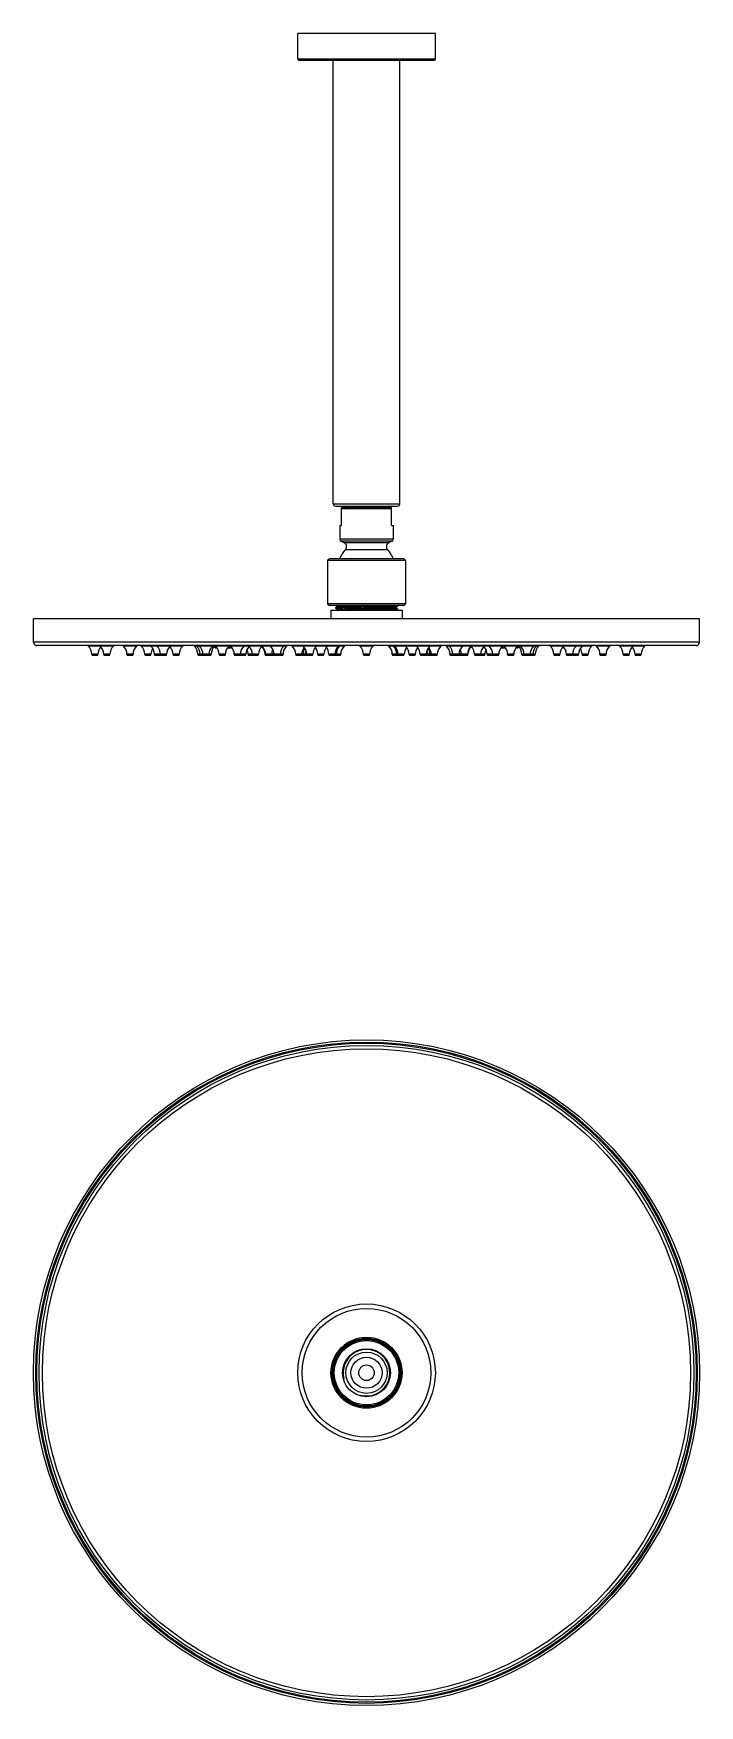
# Model space of a CAD drawing. Header units: millimetres. Extents: x 98 to 939, y 436 to 1189.
# Drawn here: x 639 to 939, y 436 to 1189 of the extents above; entities that cross this region are included whole.
import ezdxf

# ---------------------------------------------------------------- set-up
doc = ezdxf.new("R2010")
doc.units = ezdxf.units.MM
doc.header["$LTSCALE"] = 77.505185
doc.layers.add('00_COMPONENTI', color=7, linetype='CONTINUOUS')

msp = doc.modelspace()

# ---------------------------------------------------------------- linework, layer by layer
at = {"layer": '00_COMPONENTI', "color": 7, "linetype": 'Continuous'}
for p, q in [((757.73, 1177.68), (757.73, 1189.18)), ((819.73, 1189.18), (757.73, 1189.18)), ((819.73, 1177.68), (819.73, 1189.18)), ((758.23, 1177.18), (819.23, 1177.18)), ((773.73, 977.18), (773.73, 1177.18)), ((803.73, 977.18), (803.73, 1177.18)), ((774.73, 976.18), (802.73, 976.18)), ((799.98, 975.48), (777.48, 975.48)), ((777.48, 967.48), (777.48, 975.48)), ((779.48, 975.48), (779.48, 975.68)), ((797.98, 975.48), (797.98, 975.68)), ((799.98, 967.48), (799.98, 975.48)), ((776.73, 967.48), (777.48, 967.48)), ((776.73, 967.48), (776.73, 961.21)), ((799.98, 967.48), (800.73, 967.48)), ((800.73, 967.48), (800.73, 961.21)), ((777.34, 960.29), (778.56, 959.77)), ((800.12, 960.29), (798.9, 959.77)), ((771.23, 951.58), (771.23, 932.18)), ((805.43, 952.38), (772.03, 952.38)), ((806.23, 951.58), (806.23, 932.18)), ((805.43, 931.38), (772.03, 931.38)), ((772.72, 929.28), (804.73, 929.28)), ((772.72, 929.28), (772.72, 925.28)), ((775.69, 930.91), (774.83, 930.46)), ((774.83, 930.46), (774.83, 930.23)), ((774.83, 930.46), (774.83, 930.46)), ((774.83, 930.23), (775.68, 929.79)), ((774.83, 930.23), (774.83, 930.23)), ((775.69, 929.57), (775.12, 929.28)), ((775.19, 931.38), (775.68, 931.12)), ((775.68, 931.13), (775.68, 930.91)), ((775.68, 929.79), (775.68, 929.57)), ((801.76, 930.45), (802.62, 930.9)), ((801.76, 930.45), (801.76, 930.45)), ((801.77, 930.23), (801.77, 930.45)), ((802.62, 929.8), (801.77, 930.24)), ((802.08, 929.28), (802.62, 929.56)), ((802.62, 931.13), (802.14, 931.38)), ((802.63, 931.13), (802.62, 931.13)), ((802.63, 930.9), (802.62, 930.9)), ((802.63, 929.79), (802.62, 929.8)), ((802.63, 931.13), (802.63, 930.9)), ((802.63, 929.79), (802.63, 929.57)), ((804.72, 929.28), (804.72, 925.28)), ((804.73, 929.28), (804.73, 925.28)), ((638.73, 914.78), (638.73, 925.28)), ((938.73, 925.28), (638.73, 925.28)), ((938.73, 914.78), (938.73, 925.28)), ((937.23, 913.28), (640.23, 913.28)), ((720.33, 912.58), (720.33, 912.98)), ((720.63, 912.28), (721.42, 912.28)), ((726.13, 912.28), (728.19, 912.28)), ((849.27, 912.28), (851.33, 912.28)), ((856.03, 912.28), (856.83, 912.28)), ((857.13, 912.58), (857.13, 912.98)), ((665.03, 909.23), (665.03, 909.37)), ((665.33, 908.93), (667.47, 908.93)), ((667.78, 909.23), (667.78, 909.37)), ((670.37, 909.23), (670.37, 909.37)), ((670.67, 908.93), (672.82, 908.93)), ((673.12, 909.23), (673.12, 909.37)), ((680.83, 909.23), (680.83, 909.37)), ((681.13, 908.93), (683.28, 908.93)), ((683.58, 909.23), (683.58, 909.37)), ((688.89, 909.23), (688.89, 909.37)), ((689.2, 908.93), (691.34, 908.93)), ((691.64, 909.23), (691.64, 909.37)), ((693.2, 909.23), (693.2, 909.37)), ((693.5, 908.93), (695.65, 908.93)), ((695.95, 909.23), (695.95, 909.37)), ((696.25, 908.93), (698.39, 908.93)), ((698.7, 909.23), (698.7, 909.37)), ((701.62, 909.23), (701.62, 909.37)), ((701.92, 908.93), (704.07, 908.93)), ((704.37, 909.23), (704.37, 909.37)), ((712.76, 909.23), (712.76, 909.37)), ((713.06, 908.93), (714.08, 908.93)), ((713.78, 909.23), (713.78, 909.37)), ((714.08, 908.93), (715.23, 908.93)), ((715.05, 909.23), (715.05, 909.37)), ((715.35, 908.93), (718.47, 908.93)), ((717.8, 909.23), (717.8, 909.37)), ((718.77, 909.23), (718.77, 909.37)), ((722.4, 909.23), (722.4, 909.37)), ((722.7, 908.93), (724.85, 908.93)), ((725.15, 909.23), (725.15, 909.37)), ((729.16, 909.23), (729.16, 909.37)), ((729.46, 908.93), (731.61, 908.93)), ((731.63, 908.93), (731.85, 908.93)), ((731.91, 909.23), (731.91, 909.37)), ((731.92, 908.93), (734.07, 908.93)), ((734.37, 909.23), (734.37, 909.37)), ((735.39, 909.23), (735.39, 909.37)), ((735.69, 908.93), (739.77, 908.93)), ((737.32, 909.23), (737.32, 909.37)), ((740.07, 909.23), (740.07, 909.37)), ((743.04, 909.23), (743.04, 909.37)), ((743.27, 909.23), (743.27, 909.37)), ((743.34, 908.93), (743.54, 908.93)), ((743.57, 908.93), (747.38, 908.93)), ((746.02, 909.23), (746.02, 909.37)), ((747.09, 909.23), (747.09, 909.37)), ((747.39, 908.93), (749.53, 908.93)), ((749.6, 908.93), (750.83, 908.93)), ((749.84, 909.23), (749.84, 909.37)), ((751.13, 909.23), (751.13, 909.37)), ((756.85, 909.23), (756.85, 909.37)), ((757.15, 908.93), (759.8, 908.93)), ((759.6, 909.23), (759.6, 909.37)), ((759.8, 908.93), (760.88, 908.93)), ((760.1, 909.23), (760.1, 909.37)), ((761.18, 909.23), (761.18, 909.37)), ((761.37, 909.23), (761.37, 909.37)), ((761.67, 908.93), (764.23, 908.93)), ((761.78, 909.23), (761.78, 909.37)), ((764.53, 909.23), (764.53, 909.37)), ((766.77, 909.23), (766.77, 909.37)), ((767.07, 908.93), (769.22, 908.93)), ((769.52, 909.23), (769.52, 909.37)), ((771.76, 909.23), (771.76, 909.37)), ((772.06, 908.93), (776.81, 908.93)), ((774.51, 909.23), (774.51, 909.37)), ((774.57, 909.23), (774.57, 909.37)), ((774.71, 909.23), (774.71, 909.37)), ((775.1, 909.23), (775.1, 909.37)), ((777.11, 909.23), (777.11, 909.37)), ((787.35, 909.23), (787.35, 909.37)), ((787.65, 908.93), (789.8, 908.93)), ((790.1, 909.23), (790.1, 909.37)), ((800.34, 909.23), (800.34, 909.37)), ((800.64, 908.93), (802.65, 908.93)), ((802.35, 909.23), (802.35, 909.37)), ((802.65, 908.93), (805.4, 908.93)), ((802.74, 909.23), (802.74, 909.37)), ((802.88, 909.23), (802.88, 909.37)), ((802.95, 909.23), (802.95, 909.37)), ((805.7, 909.23), (805.7, 909.37)), ((807.94, 909.23), (807.94, 909.37)), ((808.24, 908.93), (810.39, 908.93)), ((810.69, 909.23), (810.69, 909.37)), ((812.93, 909.23), (812.93, 909.37)), ((813.23, 908.93), (815.78, 908.93)), ((815.68, 909.23), (815.68, 909.37)), ((816.08, 909.23), (816.08, 909.37)), ((816.28, 909.23), (816.28, 909.37)), ((816.58, 908.93), (820.31, 908.93)), ((817.35, 909.23), (817.35, 909.37)), ((817.86, 909.23), (817.86, 909.37)), ((820.61, 909.23), (820.61, 909.37)), ((826.32, 909.23), (826.32, 909.37)), ((826.62, 908.93), (827.86, 908.93)), ((827.62, 909.23), (827.62, 909.37)), ((827.92, 908.93), (830.07, 908.93)), ((830.08, 908.93), (833.89, 908.93)), ((830.37, 909.23), (830.37, 909.37)), ((831.44, 909.23), (831.44, 909.37)), ((833.9, 908.93), (834.12, 908.93)), ((834.19, 909.23), (834.19, 909.37)), ((834.42, 909.23), (834.42, 909.37)), ((837.38, 909.23), (837.38, 909.37)), ((837.68, 908.93), (841.76, 908.93)), ((840.13, 909.23), (840.13, 909.37)), ((842.06, 909.23), (842.06, 909.37)), ((843.09, 909.23), (843.09, 909.37)), ((843.39, 908.93), (845.54, 908.93)), ((845.54, 909.23), (845.54, 909.37)), ((845.61, 908.93), (845.82, 908.93)), ((845.84, 908.93), (847.99, 908.93)), ((848.29, 909.23), (848.29, 909.37)), ((852.3, 909.23), (852.3, 909.37)), ((852.6, 908.93), (854.75, 908.93)), ((855.05, 909.23), (855.05, 909.37)), ((858.68, 909.23), (858.68, 909.37)), ((858.98, 908.93), (862.1, 908.93)), ((859.65, 909.23), (859.65, 909.37)), ((862.22, 908.93), (863.37, 908.93)), ((862.4, 909.23), (862.4, 909.37)), ((863.43, 908.93), (864.39, 908.93)), ((863.67, 909.23), (863.67, 909.37)), ((864.69, 909.23), (864.69, 909.37)), ((873.09, 909.23), (873.09, 909.37)), ((873.39, 908.93), (875.54, 908.93)), ((875.84, 909.23), (875.84, 909.37)), ((878.76, 909.23), (878.76, 909.37)), ((879.06, 908.93), (881.21, 908.93)), ((881.51, 909.23), (881.51, 909.37)), ((881.81, 908.93), (883.96, 908.93)), ((884.26, 909.23), (884.26, 909.37)), ((885.81, 909.23), (885.81, 909.37)), ((886.11, 908.93), (888.26, 908.93)), ((888.56, 909.23), (888.56, 909.37)), ((893.87, 909.23), (893.87, 909.37)), ((894.17, 908.93), (896.32, 908.93)), ((896.62, 909.23), (896.62, 909.37)), ((904.33, 909.23), (904.33, 909.37)), ((904.63, 908.93), (906.78, 908.93)), ((907.08, 909.23), (907.08, 909.37)), ((909.68, 909.23), (909.68, 909.37)), ((909.98, 908.93), (912.13, 908.93)), ((912.43, 909.23), (912.43, 909.37))]:
    msp.add_line(p, q, dxfattribs=at)
at = {"layer": '00_COMPONENTI', "color": 9, "linetype": 'Continuous'}
for p, q in [((757.73, 1177.68), (819.73, 1177.68)), ((773.73, 977.18), (803.73, 977.18)), ((799.98, 974.98), (777.48, 974.98)), ((797.98, 975.68), (779.48, 975.68)), ((800.73, 961.21), (776.73, 961.21)), ((800.12, 960.29), (777.34, 960.29)), ((778.56, 959.77), (798.9, 959.77)), ((806.23, 951.58), (771.23, 951.58)), ((779.24, 956.56), (798.22, 956.56)), ((806.23, 932.18), (771.23, 932.18)), ((801.24, 929.28), (801.61, 929.48)), ((938.73, 914.78), (638.73, 914.78)), ((674.74, 913.05), (663.41, 913.05)), ((685.2, 913.05), (679.21, 913.05)), ((705.98, 913.05), (687.28, 913.05)), ((720.39, 913.05), (711.14, 913.05)), ((720.33, 912.58), (721.18, 912.58)), ((726.77, 913.05), (720.78, 913.05)), ((726.37, 912.58), (727.94, 912.58)), ((752.75, 913.05), (727.54, 913.05)), ((776.72, 913.05), (755.23, 913.05)), ((778.73, 913.05), (776.73, 913.05)), ((791.72, 913.05), (785.73, 913.05)), ((822.23, 913.05), (798.72, 913.05)), ((849.91, 913.05), (824.71, 913.05)), ((849.52, 912.58), (851.08, 912.58)), ((856.67, 913.05), (850.69, 913.05)), ((856.28, 912.58), (857.13, 912.58)), ((866.31, 913.05), (857.06, 913.05)), ((890.18, 913.05), (871.47, 913.05)), ((898.24, 913.05), (892.26, 913.05)), ((914.05, 913.05), (902.71, 913.05)), ((667.78, 909.37), (665.03, 909.37)), ((665.03, 909.23), (667.78, 909.23)), ((673.12, 909.37), (670.37, 909.37)), ((670.37, 909.23), (673.12, 909.23)), ((683.58, 909.37), (680.83, 909.37)), ((680.83, 909.23), (683.58, 909.23)), ((691.64, 909.37), (688.89, 909.37)), ((688.89, 909.23), (691.64, 909.23)), ((698.7, 909.37), (693.2, 909.37)), ((693.2, 909.23), (695.94, 909.23)), ((695.95, 909.23), (698.7, 909.23)), ((704.37, 909.37), (701.62, 909.37)), ((701.62, 909.23), (704.37, 909.23)), ((718.77, 909.37), (712.76, 909.37)), ((712.76, 909.23), (713.75, 909.23)), ((713.78, 909.23), (717.8, 909.23)), ((717.82, 909.23), (718.77, 909.23)), ((725.15, 909.37), (722.4, 909.37)), ((722.4, 909.23), (725.15, 909.23)), ((731.91, 909.37), (729.16, 909.37)), ((729.16, 909.23), (731.91, 909.23)), ((734.37, 909.37), (731.97, 909.37)), ((731.97, 909.23), (734.37, 909.23)), ((740.07, 909.37), (735.39, 909.37)), ((735.39, 909.23), (740.07, 909.23)), ((743.25, 909.37), (743.04, 909.37)), ((743.04, 909.23), (743.25, 909.23)), ((751.13, 909.37), (743.27, 909.37)), ((743.27, 909.23), (751.13, 909.23)), ((761.18, 909.37), (756.85, 909.37)), ((756.85, 909.23), (761.18, 909.23)), ((764.53, 909.37), (761.37, 909.37)), ((761.37, 909.23), (764.53, 909.23)), ((769.52, 909.37), (766.77, 909.37)), ((766.77, 909.23), (769.52, 909.23)), ((777.11, 909.37), (771.76, 909.37)), ((771.76, 909.23), (774.51, 909.23)), ((774.53, 909.23), (777.11, 909.23)), ((790.1, 909.37), (787.35, 909.37)), ((787.35, 909.23), (790.1, 909.23)), ((802.93, 909.37), (800.34, 909.37)), ((800.34, 909.23), (805.7, 909.23)), ((805.7, 909.37), (802.95, 909.37)), ((810.69, 909.37), (807.94, 909.37)), ((807.94, 909.23), (810.69, 909.23)), ((816.08, 909.37), (812.93, 909.37)), ((812.93, 909.23), (816.08, 909.23)), ((820.61, 909.37), (816.28, 909.37)), ((816.28, 909.23), (820.61, 909.23)), ((834.42, 909.37), (826.32, 909.37)), ((826.32, 909.23), (834.19, 909.23)), ((834.2, 909.23), (834.42, 909.23)), ((842.06, 909.37), (837.38, 909.37)), ((837.38, 909.23), (842.06, 909.23)), ((845.48, 909.37), (843.09, 909.37)), ((843.09, 909.23), (845.48, 909.23)), ((848.29, 909.37), (845.54, 909.37)), ((845.54, 909.23), (848.29, 909.23)), ((855.05, 909.37), (852.3, 909.37)), ((852.3, 909.23), (855.05, 909.23)), ((864.69, 909.37), (858.68, 909.37)), ((858.68, 909.23), (863.67, 909.23)), ((863.71, 909.23), (864.69, 909.23)), ((875.84, 909.37), (873.09, 909.37)), ((873.09, 909.23), (875.84, 909.23)), ((884.26, 909.37), (878.76, 909.37)), ((878.76, 909.23), (881.51, 909.23)), ((881.51, 909.23), (884.26, 909.23)), ((888.56, 909.37), (885.81, 909.37)), ((885.81, 909.23), (888.56, 909.23)), ((896.62, 909.37), (893.87, 909.37)), ((893.87, 909.23), (896.62, 909.23)), ((907.08, 909.37), (904.33, 909.37)), ((904.33, 909.23), (907.08, 909.23)), ((912.43, 909.37), (909.68, 909.37)), ((909.68, 909.23), (912.43, 909.23))]:
    msp.add_line(p, q, dxfattribs=at)
at = {"layer": '00_COMPONENTI', "color": 7, "linetype": 'Continuous'}
for radius in [150, 149, 147.5, 31, 29, 16, 15.5, 15, 10.8, 9.3, 7, 3.5]:
    msp.add_circle((788.73, 585.59), radius, dxfattribs=at)
at = {"layer": '00_COMPONENTI', "color": 9, "linetype": 'Continuous'}
for radius in [148.5, 146, 14.5]:
    msp.add_circle((788.73, 585.59), radius, dxfattribs=at)
at = {"layer": '00_COMPONENTI', "color": 7, "linetype": 'Continuous'}
for centre, radius, start, end in [((758.23, 1177.68), 0.5, 180, 270), ((819.23, 1177.68), 0.5, 270, 360), ((774.73, 977.18), 1, 180, 270), ((778.98, 975.68), 0.5, 0, 90), ((798.48, 975.68), 0.5, 90, 180), ((802.73, 977.18), 1, 270, 360), ((777.73, 961.21), 1, 180, 247), ((777.78, 957.93), 2, 316.88639, 67), ((799.68, 957.93), 2, 113, 223.11361), ((799.73, 961.21), 1, 293, 360), ((772.03, 951.58), 0.8, 90, 180), ((788.73, 947.68), 13, 136.88639, 158.77075), ((788.73, 947.68), 13, 21.22925, 43.11361), ((805.43, 951.58), 0.8, 0, 90), ((772.03, 932.18), 0.8, 180, 270), ((775.71, 929.54), 0.0401, 115.00609, 117.45812), ((805.43, 932.18), 0.8, 270, 360), ((640.23, 914.78), 1.5, 180, 270), ((664.08, 913.79), 1, 211.57611, 227.43862), ((660.03, 909.37), 5, 0, 47.43862), ((672.78, 909.37), 5, 137.24404, 180), ((669.43, 913.79), 1, 211.57611, 227.43862), ((665.37, 909.37), 5, 0, 47.43862), ((678.12, 909.37), 5, 132.56138, 180), ((674.06, 913.79), 1, 312.56138, 328.42389), ((679.89, 913.79), 1, 211.57611, 227.43862), ((675.83, 909.37), 5, 0, 47.43862), ((688.58, 909.37), 5, 132.56138, 180), ((684.52, 913.79), 1, 312.56138, 328.42389), ((687.95, 913.79), 1, 211.57611, 227.43862), ((683.89, 909.37), 5, 0, 47.43862), ((692.26, 913.79), 1, 211.57611, 227.43862), ((688.2, 909.37), 5, 0, 47.43862), ((696.64, 909.37), 5, 147.76032, 180), ((695, 913.79), 1, 211.57611, 227.43862), ((690.95, 909.37), 5, 0, 47.43862), ((703.7, 909.37), 5, 132.56138, 180), ((696.62, 909.37), 5, 0, 45.12712), ((699.64, 913.79), 1, 312.56138, 328.42389), ((709.37, 909.37), 5, 132.56138, 180), ((705.31, 913.79), 1, 312.56138, 328.42389), ((711.82, 913.79), 1, 211.57611, 227.43862), ((707.76, 909.37), 5, 0, 47.43862), ((712.84, 913.79), 1, 211.57611, 227.43862), ((708.78, 909.37), 5, 0, 47.43862), ((714.11, 913.79), 1, 211.57611, 227.43862), ((710.05, 909.37), 5, 0, 47.43862), ((722.8, 909.37), 5, 132.56138, 180), ((723.77, 909.37), 5, 132.56138, 180), ((718.75, 913.79), 1, 312.56138, 328.42389), ((720.63, 912.58), 0.3, 180, 270), ((719.71, 913.79), 1, 312.56138, 328.42389), ((721.46, 913.79), 1, 211.57611, 227.43862), ((717.4, 909.37), 5, 0, 47.43862), ((730.15, 909.37), 5, 132.56138, 180), ((726.09, 913.79), 1, 312.56138, 328.42389), ((728.22, 913.79), 1, 211.57611, 227.43862), ((724.16, 909.37), 5, 0, 47.43862), ((736.91, 909.37), 5, 132.56138, 180), ((732.85, 913.79), 1, 312.56138, 328.42389), ((739.37, 909.37), 5, 134.79549, 180), ((736.38, 913.79), 1, 211.57611, 227.43862), ((732.32, 909.37), 5, 0, 47.43862), ((745.07, 909.37), 5, 132.56138, 180), ((738.04, 909.37), 5, 0, 45.43414), ((738.27, 909.37), 5, 0, 47.43862), ((741.02, 913.79), 1, 312.56138, 328.42389), ((746.14, 913.79), 1, 211.57611, 227.43862), ((742.09, 909.37), 5, 0, 47.43862), ((754.84, 909.37), 5, 132.56138, 180), ((756.13, 909.37), 5, 132.56138, 180), ((750.78, 913.79), 1, 312.56138, 328.42389), ((752.07, 913.79), 1, 312.56138, 328.42389), ((755.91, 913.79), 1, 211.57611, 227.43862), ((751.85, 909.37), 5, 0, 47.43862), ((764.6, 909.37), 5, 142.08001, 180), ((760.84, 913.79), 1, 211.57611, 227.43862), ((765.1, 909.37), 5, 146.64249, 180), ((756.78, 909.37), 5, 0, 47.43862), ((769.53, 909.37), 5, 132.56138, 180), ((761.77, 909.37), 5, 0, 40.14844), ((765.47, 913.79), 1, 312.56138, 328.42389), ((774.52, 909.37), 5, 132.56138, 180), ((766.76, 909.37), 5, 0, 40.14844), ((770.46, 913.79), 1, 312.56138, 328.42389), ((779.51, 909.37), 5, 132.56138, 180), ((779.57, 909.37), 5, 132.56138, 180), ((779.71, 909.37), 5, 132.56138, 180), ((780.1, 909.37), 5, 132.56138, 180), ((775.45, 913.79), 1, 312.56138, 328.42389), ((775.51, 913.79), 1, 312.56138, 328.42389), ((775.65, 913.79), 1, 312.56138, 328.42389), ((776.04, 913.79), 1, 312.56138, 328.42389), ((782.11, 909.37), 5, 132.56138, 180), ((778.05, 913.79), 1, 312.56138, 328.42389), ((786.41, 913.79), 1, 211.57611, 227.43862), ((782.35, 909.37), 5, 0, 47.43862), ((795.1, 909.37), 5, 132.56138, 180), ((791.04, 913.79), 1, 312.56138, 328.42389), ((799.4, 913.79), 1, 211.57611, 227.43862), ((795.34, 909.37), 5, 0, 47.43862), ((801.41, 913.79), 1, 211.57611, 227.43862), ((797.35, 909.37), 5, 0, 47.43862), ((801.8, 913.79), 1, 211.57611, 227.43862), ((801.94, 913.79), 1, 211.57611, 227.43862), ((797.74, 909.37), 5, 0, 47.43862), ((802, 913.79), 1, 211.57611, 227.43862), ((797.88, 909.37), 5, 0, 47.43862), ((797.95, 909.37), 5, 0, 47.43862), ((810.7, 909.37), 5, 139.85156, 180), ((806.99, 913.79), 1, 211.57611, 227.43862), ((802.94, 909.37), 5, 0, 47.43862), ((815.69, 909.37), 5, 139.85156, 180), ((811.98, 913.79), 1, 211.57611, 227.43862), ((807.93, 909.37), 5, 0, 47.43862), ((820.68, 909.37), 5, 132.56138, 180), ((812.35, 909.37), 5, 0, 33.35751), ((812.86, 909.37), 5, 0, 37.91999), ((816.62, 913.79), 1, 312.56138, 328.42389), ((825.61, 909.37), 5, 132.56138, 180), ((821.55, 913.79), 1, 312.56138, 328.42389), ((825.38, 913.79), 1, 211.57611, 227.43862), ((821.32, 909.37), 5, 0, 47.43862), ((826.68, 913.79), 1, 211.57611, 227.43862), ((822.62, 909.37), 5, 0, 47.43862), ((835.37, 909.37), 5, 132.56138, 180), ((831.31, 913.79), 1, 312.56138, 328.42389), ((839.19, 909.37), 5, 132.56138, 180), ((839.42, 909.37), 5, 134.56586, 180), ((836.44, 913.79), 1, 211.57611, 227.43862), ((832.38, 909.37), 5, 0, 47.43862), ((845.13, 909.37), 5, 132.56138, 180), ((838.09, 909.37), 5, 0, 45.20451), ((841.07, 913.79), 1, 312.56138, 328.42389), ((844.6, 913.79), 1, 211.57611, 227.43862), ((840.54, 909.37), 5, 0, 47.43862), ((853.29, 909.37), 5, 132.56138, 180), ((849.23, 913.79), 1, 312.56138, 328.42389), ((851.36, 913.79), 1, 211.57611, 227.43862), ((847.3, 909.37), 5, 0, 47.43862), ((860.05, 909.37), 5, 132.56138, 180), ((856, 913.79), 1, 312.56138, 328.42389), ((856.83, 912.58), 0.3, 270, 360), ((857.74, 913.79), 1, 211.57611, 227.43862), ((853.68, 909.37), 5, 0, 47.43862), ((858.71, 913.79), 1, 211.57611, 227.43862), ((854.65, 909.37), 5, 0, 47.43862), ((867.4, 909.37), 5, 132.56138, 180), ((868.67, 909.37), 5, 132.56138, 180), ((863.34, 913.79), 1, 312.56138, 328.42389), ((869.69, 909.37), 5, 132.56138, 180), ((864.62, 913.79), 1, 312.56138, 328.42389), ((865.63, 913.79), 1, 312.56138, 328.42389), ((872.15, 913.79), 1, 211.57611, 227.43862), ((868.09, 909.37), 5, 0, 47.43862), ((880.84, 909.37), 5, 134.87288, 180), ((877.82, 913.79), 1, 211.57611, 227.43862), ((873.76, 909.37), 5, 0, 47.43862), ((886.51, 909.37), 5, 132.56138, 180), ((882.45, 913.79), 1, 312.56138, 328.42389), ((889.26, 909.37), 5, 132.56138, 180), ((880.81, 909.37), 5, 0, 32.23968), ((885.2, 913.79), 1, 312.56138, 328.42389), ((893.56, 909.37), 5, 132.56138, 180), ((889.5, 913.79), 1, 312.56138, 328.42389), ((892.93, 913.79), 1, 211.57611, 227.43862), ((888.87, 909.37), 5, 0, 47.43862), ((901.62, 909.37), 5, 132.56138, 180), ((897.57, 913.79), 1, 312.56138, 328.42389), ((903.39, 913.79), 1, 211.57611, 227.43862), ((899.33, 909.37), 5, 0, 47.43862), ((912.08, 909.37), 5, 132.56138, 180), ((904.68, 909.37), 5, 0, 42.75596), ((908.02, 913.79), 1, 312.56138, 328.42389), ((917.43, 909.37), 5, 132.56138, 180), ((913.37, 913.79), 1, 312.56138, 328.42389), ((937.23, 914.78), 1.5, 270, 360), ((665.33, 909.23), 0.3, 180, 270), ((667.48, 909.23), 0.3, 270, 360), ((670.67, 909.23), 0.3, 180, 270), ((672.82, 909.23), 0.3, 270, 360), ((681.13, 909.23), 0.3, 180, 270), ((683.28, 909.23), 0.3, 270, 360), ((689.19, 909.23), 0.3, 180, 270), ((691.34, 909.23), 0.3, 270, 360), ((693.5, 909.23), 0.3, 180, 270), ((695.65, 909.23), 0.3, 270, 360), ((696.25, 909.23), 0.3, 180, 270), ((698.4, 909.23), 0.3, 270, 360), ((701.92, 909.23), 0.3, 180, 270), ((704.07, 909.23), 0.3, 270, 360), ((713.06, 909.23), 0.3, 180, 270), ((714.08, 909.23), 0.3, 180, 270), ((715.35, 909.23), 0.3, 180, 270), ((717.5, 909.23), 0.3, 270, 360), ((718.47, 909.23), 0.3, 270, 360), ((722.7, 909.23), 0.3, 180, 270), ((724.85, 909.23), 0.3, 270, 360), ((729.46, 909.23), 0.3, 180, 270), ((731.61, 909.23), 0.3, 270, 360), ((731.92, 909.23), 0.3, 239.33364, 270), ((734.07, 909.23), 0.3, 270, 360), ((730.39, 909.37), 5, 0, 25.04216), ((735.69, 909.23), 0.3, 180, 270), ((737.62, 909.23), 0.3, 180, 270), ((739.77, 909.23), 0.3, 270, 360), ((743.34, 909.23), 0.3, 180, 270), ((743.57, 909.23), 0.3, 180, 270), ((745.72, 909.23), 0.3, 270, 360), ((751.02, 909.37), 5, 154.34873, 180), ((747.39, 909.23), 0.3, 180, 270), ((749.54, 909.23), 0.3, 270, 360), ((750.83, 909.23), 0.3, 270, 360), ((757.15, 909.23), 0.3, 180, 270), ((759.3, 909.23), 0.3, 270, 360), ((759.8, 909.23), 0.3, 270, 360), ((760.88, 909.23), 0.3, 270, 360), ((766.18, 909.37), 5, 160.98824, 180), ((756.37, 909.37), 5, 0, 8.13476), ((761.67, 909.23), 0.3, 180, 270), ((762.08, 909.23), 0.3, 180, 270), ((764.23, 909.23), 0.3, 270, 360), ((767.07, 909.23), 0.3, 180, 270), ((769.22, 909.23), 0.3, 270, 360), ((772.06, 909.23), 0.3, 180, 270), ((774.21, 909.23), 0.3, 270, 360), ((774.27, 909.23), 0.3, 270, 360), ((774.41, 909.23), 0.3, 270, 360), ((774.8, 909.23), 0.3, 270, 360), ((776.81, 909.23), 0.3, 270, 360), ((787.65, 909.23), 0.3, 180, 270), ((789.8, 909.23), 0.3, 270, 360), ((800.64, 909.23), 0.3, 180, 270), ((802.65, 909.23), 0.3, 180, 270), ((803.04, 909.23), 0.3, 180, 270), ((803.18, 909.23), 0.3, 180, 270), ((803.25, 909.23), 0.3, 180, 270), ((805.4, 909.23), 0.3, 270, 360), ((808.24, 909.23), 0.3, 180, 270), ((810.39, 909.23), 0.3, 270, 360), ((813.23, 909.23), 0.3, 180, 270), ((815.38, 909.23), 0.3, 270, 360), ((815.78, 909.23), 0.3, 270, 360), ((811.28, 909.37), 5, 0, 19.01176), ((821.08, 909.37), 5, 171.86524, 180), ((816.58, 909.23), 0.3, 180, 270), ((817.65, 909.23), 0.3, 180, 270), ((818.16, 909.23), 0.3, 180, 270), ((820.31, 909.23), 0.3, 270, 360), ((826.62, 909.23), 0.3, 180, 270), ((827.92, 909.23), 0.3, 180, 270), ((830.07, 909.23), 0.3, 270, 360), ((826.44, 909.37), 5, 0, 25.65127), ((831.74, 909.23), 0.3, 180, 270), ((833.89, 909.23), 0.3, 270, 360), ((834.12, 909.23), 0.3, 270, 360), ((837.68, 909.23), 0.3, 180, 270), ((839.83, 909.23), 0.3, 270, 360), ((841.76, 909.23), 0.3, 270, 360), ((847.06, 909.37), 5, 154.95784, 180), ((843.39, 909.23), 0.3, 180, 270), ((845.84, 909.23), 0.3, 180, 270), ((845.54, 909.23), 0.3, 270, 300.66636), ((847.99, 909.23), 0.3, 270, 360), ((852.6, 909.23), 0.3, 180, 270), ((854.75, 909.23), 0.3, 270, 360), ((858.98, 909.23), 0.3, 180, 270), ((859.95, 909.23), 0.3, 180, 270), ((862.1, 909.23), 0.3, 270, 360), ((863.37, 909.23), 0.3, 270, 360), ((864.39, 909.23), 0.3, 270, 360), ((873.39, 909.23), 0.3, 180, 270), ((875.54, 909.23), 0.3, 270, 360), ((879.06, 909.23), 0.3, 180, 270), ((881.21, 909.23), 0.3, 270, 360), ((881.81, 909.23), 0.3, 180, 270), ((883.96, 909.23), 0.3, 270, 360), ((886.11, 909.23), 0.3, 180, 270), ((888.26, 909.23), 0.3, 270, 360), ((894.17, 909.23), 0.3, 180, 270), ((896.32, 909.23), 0.3, 270, 360), ((904.63, 909.23), 0.3, 180, 270), ((906.78, 909.23), 0.3, 270, 360), ((909.98, 909.23), 0.3, 180, 270), ((912.13, 909.23), 0.3, 270, 360)]:
    msp.add_arc(centre, radius, start, end, dxfattribs=at)
at = {"layer": '00_COMPONENTI', "color": 2, "linetype": 'Continuous'}
msp.add_arc((788.73, 585.59), 10.5, 255, 195, dxfattribs=at)
at = {"layer": '00_COMPONENTI', "color": 7, "linetype": 'Continuous'}
for points, knots in [([(774.83, 930.46), (774.84, 930.47), (774.85, 930.47), (774.87, 930.47), (774.9, 930.48), (774.96, 930.49), (775.05, 930.5), (775.18, 930.51), (775.34, 930.52), (775.54, 930.53), (775.76, 930.54), (776.02, 930.55), (776.3, 930.56), (776.74, 930.57), (777.35, 930.59), (778.16, 930.61), (779.08, 930.63), (780.08, 930.65), (781.16, 930.67), (782.31, 930.69), (783.95, 930.72), (786.1, 930.75), (787.84, 930.78), (788.73, 930.79)], [0, 0, 0, 0, 0.001069, 0.002695, 0.004887, 0.007649, 0.014886, 0.024397, 0.036165, 0.050163, 0.066361, 0.084722, 0.105203, 0.127758, 0.178875, 0.2376, 0.30339, 0.375635, 0.453666, 0.536761, 0.624149, 0.808534, 1, 1, 1, 1]), ([(788.73, 930.57), (787.82, 930.55), (786.48, 930.53), (784.71, 930.51), (783.43, 930.49), (782.2, 930.46), (781.03, 930.44), (779.94, 930.42), (778.93, 930.4), (778.02, 930.38), (777.32, 930.36), (776.81, 930.35), (776.48, 930.34), (776.17, 930.33), (775.9, 930.32), (775.65, 930.31), (775.44, 930.3), (775.25, 930.29), (775.11, 930.28), (775, 930.27), (774.93, 930.26), (774.9, 930.26), (774.87, 930.25), (774.85, 930.25), (774.83, 930.24), (774.83, 930.24), (774.83, 930.23)], [0, 0, 0, 0, 0.19498, 0.29012, 0.382468, 0.471133, 0.555262, 0.634045, 0.706725, 0.7726, 0.831038, 0.85729, 0.881478, 0.903544, 0.923434, 0.941103, 0.956507, 0.96961, 0.980383, 0.988802, 0.992124, 0.994853, 0.996991, 0.998541, 0.999519, 1, 1, 1, 1]), ([(775.68, 931.13), (775.68, 931.13), (775.69, 931.13), (775.7, 931.14), (775.73, 931.14), (775.77, 931.15), (775.84, 931.16), (775.92, 931.17), (776.02, 931.17), (776.14, 931.18), (776.27, 931.19), (776.43, 931.2), (776.67, 931.21), (777.01, 931.22), (777.46, 931.24), (777.99, 931.25), (778.57, 931.27), (779.21, 931.29), (779.9, 931.3), (780.64, 931.32), (781.43, 931.33), (782.56, 931.36), (783.42, 931.37), (784.01, 931.38)], [0, 0, 0, 0, 0.000552, 0.001503, 0.004929, 0.010497, 0.018238, 0.028163, 0.040256, 0.054493, 0.070848, 0.089294, 0.109804, 0.156911, 0.211952, 0.274658, 0.344629, 0.421439, 0.504662, 0.593873, 0.688585, 0.788229, 1, 1, 1, 1]), ([(775.68, 929.79), (775.68, 929.79), (775.69, 929.8), (775.7, 929.8), (775.72, 929.81), (775.76, 929.81), (775.83, 929.82), (775.94, 929.83), (776.07, 929.84), (776.24, 929.85), (776.44, 929.86), (776.66, 929.87), (776.91, 929.88), (777.2, 929.89), (777.5, 929.9), (777.97, 929.92), (778.61, 929.93), (779.44, 929.95), (780.37, 929.98), (781.37, 930), (782.45, 930.02), (783.58, 930.04), (784.76, 930.06), (786.4, 930.08), (788.48, 930.12), (790.97, 930.16), (793, 930.19), (794.57, 930.22), (795.67, 930.24), (796.7, 930.26), (797.66, 930.28), (798.53, 930.3), (799.31, 930.32), (799.99, 930.34), (800.5, 930.36), (800.84, 930.38), (801.06, 930.39), (801.25, 930.4), (801.41, 930.41), (801.54, 930.42), (801.64, 930.43), (801.71, 930.44), (801.74, 930.44), (801.76, 930.45), (801.76, 930.45)], [0, 0, 0, 0, 0.000247, 0.000732, 0.001494, 0.002543, 0.005501, 0.009609, 0.014861, 0.021249, 0.028766, 0.037398, 0.047121, 0.057907, 0.069728, 0.082555, 0.111116, 0.143351, 0.178944, 0.217542, 0.258794, 0.302328, 0.347721, 0.39454, 0.490713, 0.58725, 0.680513, 0.724829, 0.767034, 0.806717, 0.843526, 0.877124, 0.907173, 0.933382, 0.955537, 0.965029, 0.97343, 0.980715, 0.986864, 0.991869, 0.995727, 0.998434, 0.999358, 1, 1, 1, 1]), ([(775.69, 930.91), (775.7, 930.91), (775.72, 930.92), (775.75, 930.93), (775.81, 930.93), (775.88, 930.94), (775.96, 930.95), (776.1, 930.96), (776.32, 930.97), (776.62, 930.98), (776.99, 931), (777.4, 931.01), (777.88, 931.03), (778.4, 931.04), (779.2, 931.06), (780.3, 931.09), (781.74, 931.12), (783.32, 931.15), (784.99, 931.18), (786.74, 931.2), (788.53, 931.23), (790.89, 931.27), (793.68, 931.32), (795.87, 931.36), (796.9, 931.38)], [0, 0, 0, 0, 0.001091, 0.002893, 0.005421, 0.008679, 0.012666, 0.017376, 0.02893, 0.043276, 0.060347, 0.080078, 0.102388, 0.127159, 0.154257, 0.214912, 0.283254, 0.357935, 0.437524, 0.520522, 0.605315, 0.690282, 0.854284, 1, 1, 1, 1]), ([(775.69, 929.57), (775.7, 929.58), (775.71, 929.58), (775.74, 929.59), (775.81, 929.6), (775.9, 929.61), (776.03, 929.62), (776.19, 929.63), (776.38, 929.64), (776.6, 929.65), (776.94, 929.66), (777.44, 929.68), (778.12, 929.7), (778.9, 929.72), (779.78, 929.74), (780.73, 929.76), (781.76, 929.78), (782.86, 929.8), (784.42, 929.83), (786.46, 929.86), (788.95, 929.9), (791.04, 929.94), (792.68, 929.97), (793.86, 929.99), (795, 930.01), (796.07, 930.03), (797.08, 930.05), (798, 930.07), (798.84, 930.09), (799.48, 930.11), (799.95, 930.12), (800.26, 930.13), (800.54, 930.14), (800.79, 930.15), (801.02, 930.16), (801.21, 930.17), (801.38, 930.18), (801.52, 930.19), (801.62, 930.2), (801.69, 930.21), (801.73, 930.22), (801.75, 930.22), (801.77, 930.23), (801.77, 930.23), (801.77, 930.23)], [0, 0, 0, 0, 0.000604, 0.001491, 0.004128, 0.007918, 0.012856, 0.018935, 0.026147, 0.034482, 0.043918, 0.065981, 0.09211, 0.122077, 0.155621, 0.192401, 0.232063, 0.274252, 0.318575, 0.411893, 0.508518, 0.604818, 0.651702, 0.697161, 0.740768, 0.782098, 0.820759, 0.856409, 0.88871, 0.91733, 0.930177, 0.942014, 0.952815, 0.962553, 0.971205, 0.978742, 0.985144, 0.990401, 0.994508, 0.997463, 0.998509, 0.99927, 0.999753, 1, 1, 1, 1]), ([(778.42, 929.28), (779.14, 929.29), (780.7, 929.32), (784.13, 929.38), (786.85, 929.43), (788.73, 929.45)], [0, 0, 0, 0, 0.209331, 0.453001, 1, 1, 1, 1]), ([(788.73, 930.79), (789.63, 930.81), (790.98, 930.83), (792.75, 930.85), (794.03, 930.87), (795.26, 930.9), (796.42, 930.92), (797.52, 930.94), (798.52, 930.96), (799.44, 930.98), (800.14, 931), (800.64, 931.01), (800.98, 931.02), (801.28, 931.03), (801.56, 931.04), (801.8, 931.05), (802.02, 931.06), (802.2, 931.07), (802.35, 931.08), (802.45, 931.09), (802.52, 931.1), (802.56, 931.1), (802.59, 931.11), (802.61, 931.11), (802.62, 931.12), (802.63, 931.12), (802.63, 931.13)], [0, 0, 0, 0, 0.19498, 0.29012, 0.382468, 0.471133, 0.555262, 0.634045, 0.706725, 0.7726, 0.831038, 0.85729, 0.881478, 0.903544, 0.923434, 0.941103, 0.956507, 0.96961, 0.980383, 0.988802, 0.992124, 0.994853, 0.996991, 0.998541, 0.999519, 1, 1, 1, 1]), ([(802.62, 930.9), (802.62, 930.89), (802.61, 930.89), (802.58, 930.89), (802.55, 930.88), (802.5, 930.87), (802.41, 930.86), (802.28, 930.85), (802.11, 930.84), (801.92, 930.83), (801.7, 930.82), (801.44, 930.81), (801.16, 930.8), (800.72, 930.79), (800.11, 930.77), (799.29, 930.75), (798.38, 930.73), (797.38, 930.71), (796.3, 930.69), (795.15, 930.67), (793.5, 930.64), (791.36, 930.61), (789.61, 930.58), (788.73, 930.57)], [0, 0, 0, 0, 0.001056, 0.002667, 0.004846, 0.007595, 0.014808, 0.024296, 0.036044, 0.050024, 0.066206, 0.084552, 0.105021, 0.127566, 0.178669, 0.237388, 0.30318, 0.375434, 0.453481, 0.536598, 0.624012, 0.808461, 1, 1, 1, 1]), ([(788.73, 929.45), (789.63, 929.47), (790.98, 929.49), (792.75, 929.52), (794.03, 929.54), (795.26, 929.56), (796.42, 929.58), (797.52, 929.6), (798.52, 929.62), (799.44, 929.64), (800.14, 929.66), (800.64, 929.67), (800.98, 929.68), (801.28, 929.69), (801.56, 929.7), (801.8, 929.71), (802.02, 929.73), (802.2, 929.74), (802.35, 929.75), (802.45, 929.75), (802.52, 929.76), (802.56, 929.77), (802.59, 929.77), (802.61, 929.78), (802.62, 929.78), (802.63, 929.79), (802.63, 929.79)], [0, 0, 0, 0, 0.19498, 0.29012, 0.382468, 0.471133, 0.555262, 0.634046, 0.706725, 0.7726, 0.831038, 0.85729, 0.881478, 0.903544, 0.923434, 0.941103, 0.956507, 0.96961, 0.980383, 0.988802, 0.992124, 0.994853, 0.996991, 0.998541, 0.999519, 1, 1, 1, 1]), ([(801.61, 929.48), (801.06, 929.46), (799.75, 929.42), (797.5, 929.38), (794.73, 929.33), (792.72, 929.29), (791.66, 929.28)], [0, 0, 0, 0, 0.164637, 0.395762, 0.679786, 1, 1, 1, 1]), ([(802.62, 929.56), (802.62, 929.56), (802.61, 929.55), (802.59, 929.55), (802.56, 929.54), (802.51, 929.54), (802.43, 929.53), (802.32, 929.52), (802.18, 929.51), (802.01, 929.5), (801.82, 929.49), (801.68, 929.49), (801.61, 929.48)], [0, 0, 0, 0, 0.013147, 0.032758, 0.058988, 0.091907, 0.17783, 0.290338, 0.429134, 0.593897, 0.784298, 1, 1, 1, 1]), ([(802.63, 929.57), (802.63, 929.57), (802.63, 929.56), (802.62, 929.56), (802.62, 929.56)], [0, 0, 0, 0, 0.179957, 1, 1, 1, 1])]:
    msp.add_open_spline(points, degree=3, knots=knots, dxfattribs=at)

doc.saveas('drawing.dxf')
